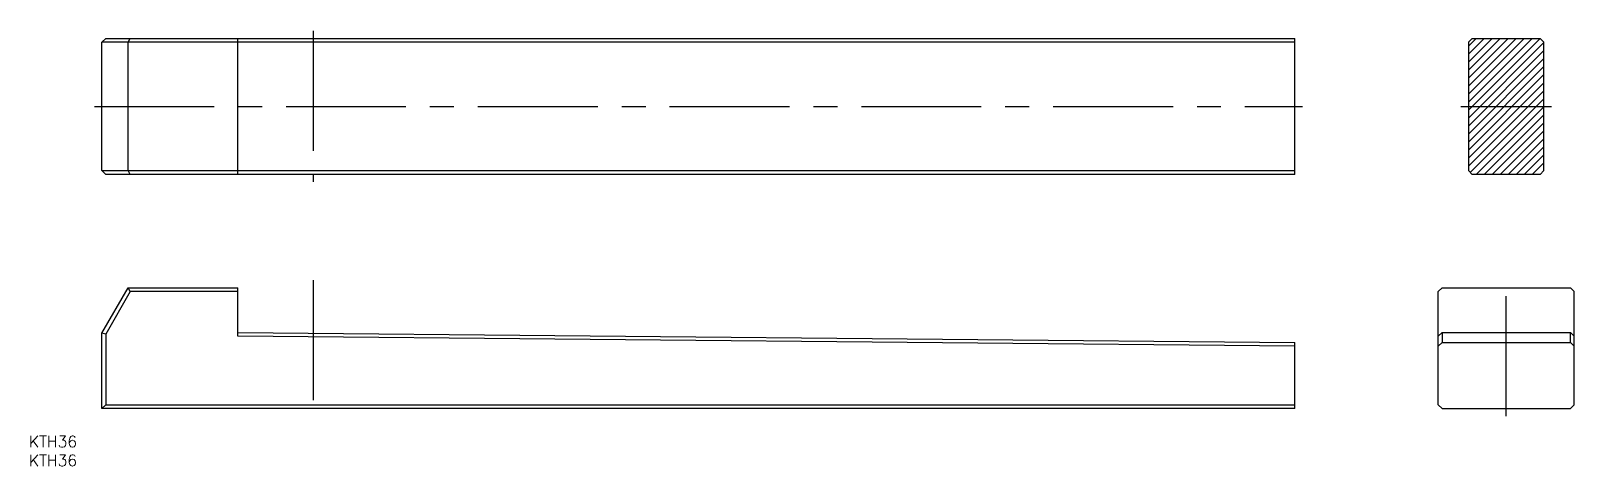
# Model space of a CAD drawing. Extents: x -75 to 334, y -15 to 100.
import ezdxf

# ---------------------------------------------------------------- set-up
doc = ezdxf.new("R2010")
doc.units = 0
doc.linetypes.add('CENTER', pattern=[50.8, 31.75, -6.35, 6.35, -6.35])
doc.layers.get('0').update_dxf_attribs({"linetype": 'CONTINUOUS'})
doc.layers.add('CENTER', color=1, linetype='CENTER')
doc.styles.get("Standard").update_dxf_attribs({"font": 'txt.shx', "height": 3, "bigfont": 'bigfont.shx'})

msp = doc.modelspace()

# ---------------------------------------------------------------- linework, layer by layer
at = {"color": 7, "linetype": 'CONTINUOUS'}
for p, q in [((-56, 97), (-55, 98)), ((260, 97), (-56, 97)), ((-56, 63), (-56, 97)), ((-55, 98), (260, 98)), ((-49.07, 97), (-48.49, 98)), ((-49.07, 63), (-49.07, 97)), ((-20, 62), (-20, 98)), ((260, 62), (260, 98)), ((307, 98), (306, 97)), ((306, 97), (306, 63)), ((307, 98), (325, 98)), ((326, 97), (325, 98)), ((326, 63), (326, 97)), ((-56, 63), (260, 63)), ((-55, 62), (-56, 63)), ((260, 62), (-55, 62)), ((-48.49, 62), (-49.07, 63)), ((306, 63), (307, 62)), ((325, 62), (307, 62)), ((325, 62), (326, 63)), ((-56, 20), (-49.07, 32)), ((-48.49, 31), (-55, 19.73)), ((-49.07, 32), (-20, 32)), ((-48.49, 31), (-49.07, 32)), ((-20, 31), (-48.49, 31)), ((-20, 19.19), (-20, 32)), ((299, 32), (298, 31)), ((298, 1), (298, 31)), ((299, 32), (333, 32)), ((334, 31), (333, 32)), ((334, 1), (334, 31)), ((-56, 0), (-56, 20)), ((-55, 19.73), (-56, 20)), ((-55, 19.73), (-55, 1)), ((-20, 20.19), (260, 17.5)), ((260, 16.5), (-20, 19.19)), ((260, 0), (260, 17.5)), ((298, 19.19), (299, 20.19)), ((299, 17.5), (298, 16.5)), ((299, 20.19), (333, 20.19)), ((299, 20.19), (299, 17.5)), ((299, 17.5), (333, 17.5)), ((333, 17.5), (333, 20.19)), ((333, 20.19), (334, 19.19)), ((334, 16.5), (333, 17.5)), ((-55, 1), (-56, 0)), ((260, 0), (-56, 0)), ((-55, 1), (260, 1)), ((298, 1), (299, 0)), ((299, 0), (333, 0)), ((333, 0), (334, 1))]:
    msp.add_line(p, q, dxfattribs=at)
at = {"color": 3, "linetype": 'CONTINUOUS'}
for p, q in [((306, 95.99), (308.01, 98)), ((306, 93.87), (310.13, 98)), ((306, 91.75), (312.25, 98)), ((306, 89.63), (314.37, 98)), ((306, 87.5), (316.5, 98)), ((306, 85.38), (318.62, 98)), ((306, 83.26), (320.74, 98)), ((306, 81.14), (322.86, 98)), ((306, 79.02), (324.98, 98)), ((306, 76.9), (326, 96.9)), ((306, 74.78), (326, 94.78)), ((306, 72.65), (326, 92.65)), ((306, 70.53), (326, 90.53)), ((306, 68.41), (326, 88.41)), ((306, 66.29), (326, 86.29)), ((306, 64.17), (326, 84.17)), ((306.48, 62.52), (326, 82.05)), ((308.07, 62), (326, 79.93)), ((310.19, 62), (326, 77.81)), ((312.32, 62), (326, 75.68)), ((314.44, 62), (326, 73.56)), ((316.56, 62), (326, 71.44)), ((318.68, 62), (326, 69.32)), ((320.8, 62), (326, 67.2)), ((322.92, 62), (326, 65.08))]:
    msp.add_line(p, q, dxfattribs=at)
at = {"layer": 'CENTER', "color": 1, "linetype": 'CENTER'}
for p, q in [((0, 100), (0, 60)), ((-58, 80), (262, 80)), ((304, 80), (328, 80)), ((0, 34), (0, -2)), ((316, -2), (316, 34))]:
    msp.add_line(p, q, dxfattribs=at)

# ---------------------------------------------------------------- texts
at = {"color": 7, "linetype": 'CONTINUOUS'}
for p in [(-75.33, -10.23), (-75.33, -15.23)]:
    msp.add_text('KTH36', height=3, dxfattribs=at).set_placement(p)

doc.saveas('drawing.dxf')
